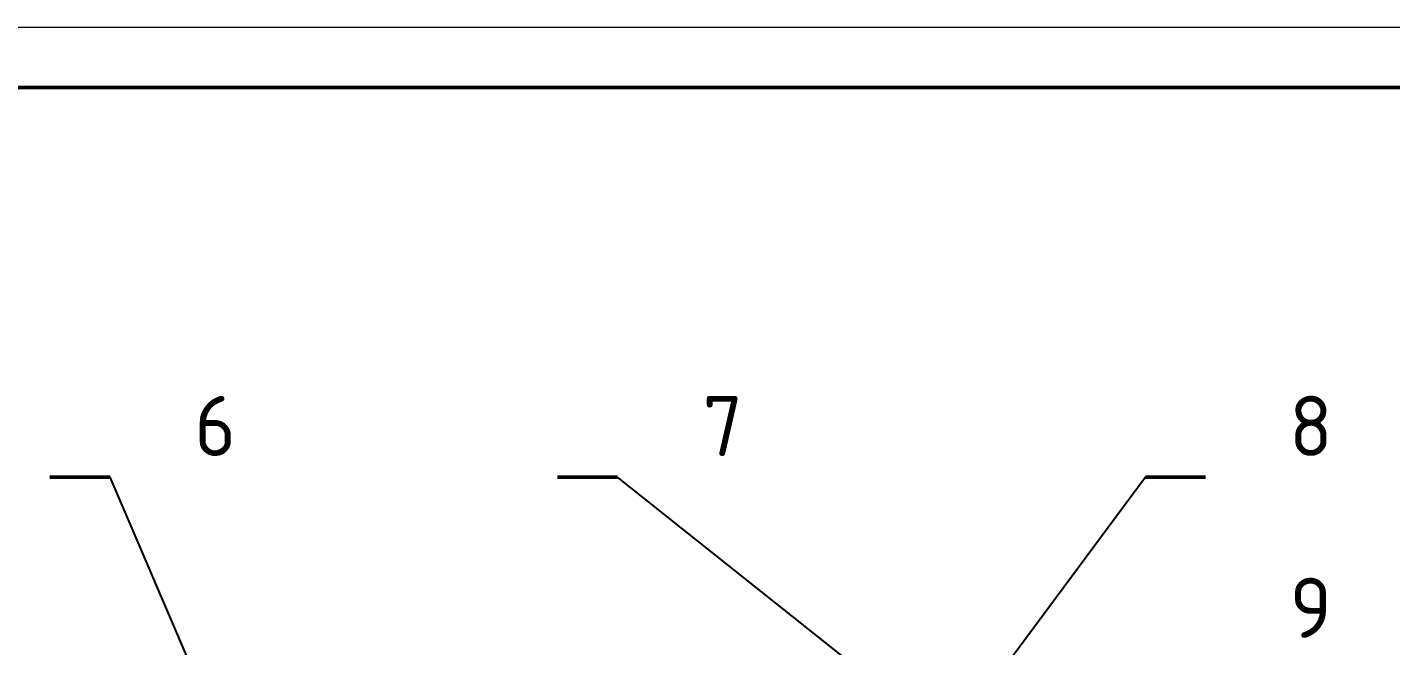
# Model space of a CAD drawing. Header units: inches. Extents: x -1846 to 3013, y 0 to 1997.
# Drawn here: x 2590.7 to 2704, y 524.2 to 575.6 of the extents above; entities that cross this region are included whole.
import ezdxf

# ---------------------------------------------------------------- set-up
doc = ezdxf.new("R2010")
doc.units = ezdxf.units.IN
doc.layers.get('0').update_dxf_attribs({"color": 2, "lineweight": 0})
doc.layers.add('Basic', color=7, linetype='Continuous', lineweight=50)
doc.layers.add('Thin', color=3, linetype='Continuous', lineweight=25)
doc.styles.add('Annotative', font='')
doc.styles.get('Annotative').set_extended_font_data('TCVN 7284', italic=True)

msp = doc.modelspace()

# ---------------------------------------------------------------- linework, layer by layer
msp.add_line((2419.14, 575.65), (3013.14, 575.65))
at = {"layer": 'Basic'}
for p, q in [((3008.14, 570.65), (2444.14, 570.65)), ((2597.53, 538.25), (2592.53, 538.25)), ((2639.72, 538.25), (2634.72, 538.25)), ((2688.61, 538.25), (2683.61, 538.25))]:
    msp.add_line(p, q, dxfattribs=at)
at = {"layer": 'Thin'}
for p, q in [((2611.26, 506.28), (2597.53, 538.25)), ((2659.52, 522.48), (2639.72, 538.25)), ((2683.61, 538.25), (2648.31, 490.64))]:
    msp.add_line(p, q, dxfattribs=at)

# ---------------------------------------------------------------- texts
at = {"layer": 'Basic', "char_height": 5, "width": 27.5, "attachment_point": 1, "style": 'Annotative'}
for s, insert in [('\\pxqc;{\\fTCVN 7284|b0|i0|c0|p34;6\\P}', (2592.53, 545)), ('\\pxqc;{\\fTCVN 7284|b0|i0|c0|p34;7\\P}', (2634.72, 545)), ('\\pxqc;{\\fTCVN 7284|b0|i0|c0|p34;8\\P}', (2683.61, 545)), ('\\pxqc;{\\fTCVN 7284|b0|i0|c0|p34;9\\P}', (2683.61, 529.88))]:
    msp.add_mtext(s, dxfattribs=dict(at, insert=insert))

doc.saveas('drawing.dxf')
